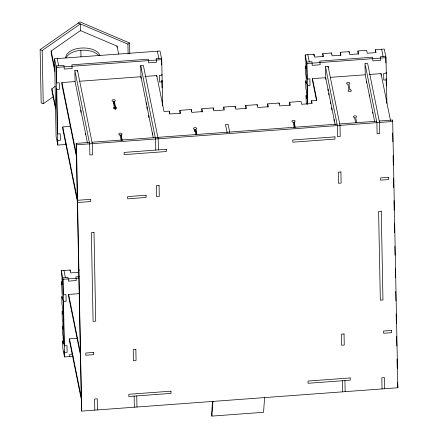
<?xml version="1.0" encoding="UTF-8"?>
<svg xmlns="http://www.w3.org/2000/svg" width="438" height="438" viewBox="0 0 438 438"><rect width="100%" height="100%" fill="white"/><g stroke="black" fill="none" stroke-linecap="round" stroke-linejoin="round"><path stroke-width="0.66" d="M212.496 401.641L211.625 413.806L211.899 416.1L263.55 412.289L264.618 397.419M211.899 416.1L212.967 401.23M53.327 96.721L43.242 103.746L41.172 102.864L40.137 49.609L79.94 21.9L129.582 43.012L129.796 53.934M43.242 103.746L42.207 50.49L80.351 23.937L80.483 30.906M54.832 71.202L51.208 53.222L51.164 51L80.477 30.589L117.045 46.138L118.649 54.088M55.56 108.92L51.936 90.94L51.892 88.722L55.21 86.412M128.11 53.721L127.923 44.167L129.582 43.012M65.695 142.279L65.738 144.496L57.832 145.082L56.097 136.448L54.591 58.785L160.001 51.011L161.742 59.639L162.618 105.043M54.591 58.785L56.332 67.419L161.742 59.639M74.865 70.496L77.499 70.299L92.292 143.659L92.506 154.751L89.872 154.948L89.653 143.85L74.865 70.496L75.079 81.588L87.447 142.925M140.992 78.391L140.746 65.634L143.379 65.437L158.173 138.797L158.386 149.889M306.365 104.118L305.992 95.572L306.573 98.446L306.425 91.055L305.85 88.175L305.702 80.778L306.282 83.658L306.14 76.261L305.56 73.381L305.417 65.985L305.998 68.865L305.855 61.468L305.275 58.588L305.204 54.892L313.986 54.241L314.566 57.121L323.353 56.469L322.773 53.595L331.555 52.949L332.135 55.823L340.917 55.177L340.337 52.297L349.124 51.651L349.705 54.526L358.487 53.879L357.906 51L366.694 50.354L367.274 53.228L376.056 52.582L375.475 49.708L384.263 49.056L385.998 57.69L386.88 103.089M305.204 54.892L306.945 63.521L385.998 57.69M76.447 156.7L61.944 84.78L61.9 82.563L75.079 81.588M79.743 81.244L140.959 76.727L153.196 137.428M144.912 76.436L156.771 75.56L164.02 111.52L169.292 111.132L169.873 114.006L180.412 113.228L179.832 110.354L191.253 109.511L191.833 112.385L202.372 111.608L201.792 108.733L213.213 107.89L213.793 110.765L224.333 109.987L223.752 107.113L235.173 106.27L235.754 109.144L246.293 108.367L245.713 105.492L257.133 104.649L257.714 107.524L268.253 106.746L267.673 103.872L279.094 103.029L279.674 105.903L290.213 105.125L289.633 102.251L301.054 101.408L301.634 104.282L312.174 103.505L311.593 100.63L316.866 100.242L312.513 78.665L325.691 77.69L335.163 124.677M325.478 66.598L328.111 66.406L340.003 125.377L340.216 136.47L337.583 136.667L337.37 125.569L325.478 66.598L325.724 79.355M365.002 63.68L367.641 63.488L379.532 122.459L379.746 133.552L377.113 133.749L376.894 122.656L365.002 63.68L365.221 74.778L374.687 121.731M330.301 77.351L365.221 74.778M369.174 74.482L381.033 73.611L390.472 120.439M62.76 126.938L77.553 200.297L90.726 199.323L90.77 201.546L77.597 202.515L62.804 129.161L62.76 126.938L70.666 126.358M77.263 198.857L76.19 143.385L89.363 142.41M92.002 142.219L337.079 124.135M339.713 123.938L376.603 121.216M379.242 121.019L392.415 120.05L392.705 121.485L397.863 387.761L81.632 411.096L77.307 201.075M76.19 143.385L76.48 144.825L392.705 121.485M73.119 356.318L64.556 356.948L62.815 348.32L62.672 340.923L63.253 343.797L63.11 336.406L62.53 333.526L62.388 326.129L62.968 329.009L62.826 321.612L62.245 318.733L62.103 311.336L62.683 314.216L62.535 306.819L61.955 303.939L61.813 296.542L62.393 299.422L61.528 281.749L62.108 284.629L61.966 277.232L61.386 274.352L61.315 270.657L70.096 270.011L70.677 272.885L78.785 272.288M79.316 276.624L75.938 276.876L76.272 280.534L68.366 281.119L68.032 277.462L62.765 277.851L63.067 293.383L63.357 294.818L65.99 294.626L66.116 301.284L63.483 301.475L63.192 300.035L64.052 344.416L64.342 345.856L66.976 345.659L67.107 352.316L64.474 352.513L64.183 351.073L64.266 355.514M61.315 270.657L63.056 279.285L78.933 278.114M80.269 354.183L68.667 296.652L68.624 294.429L79.409 293.635M81.129 398.564L69.527 341.027L69.483 338.809L77.389 338.224M72.418 354.145L69.784 354.342L69.828 356.559M78.282 23.055L127.923 44.167M40.137 49.609L42.207 50.49M381.624 49.253L383.075 56.442M386.108 72.259L386.3 73.223L383.666 73.414L383.792 80.072L386.431 79.875L386.141 78.44L386.283 85.947M358.185 54.372L357.906 51M356.685 122.64L355.651 117.521A1.637 0.892 -1.1 0 0 356.16 116.103A1.637 0.892 -1.1 0 0 353.543 116.294A1.637 0.892 -1.1 0 0 354.599 117.603L355.629 122.717M340.616 55.67L340.337 52.297M397.863 387.761L397.49 382.226M323.047 56.962L322.773 53.595M307.837 54.695L309.288 61.889M316.51 100.499L312.557 80.882L312.513 78.665M294.27 127.891L293.11 122.136A1.637 0.892 -1.1 0 1 292.053 120.833A1.637 0.892 -1.1 0 1 294.67 120.636A1.637 0.892 -1.1 0 1 294.161 122.06L295.196 127.173M294.161 122.06L294.851 127.474M289.907 105.618L289.633 102.251M267.946 107.239L267.673 103.872M245.986 108.859L245.713 105.492M229.764 132.49L228.11 124.31L225.477 124.502L227.125 132.681M202.066 112.101L201.792 108.733M195.759 134.51L194.729 129.396A1.637 0.892 -1.1 0 1 193.667 128.093A1.637 0.892 -1.1 0 1 196.29 127.896A1.637 0.892 -1.1 0 1 195.781 129.319L196.815 134.433M196.47 134.734L195.781 129.319M180.106 113.721L179.832 110.354M157.368 51.202L158.813 58.396M161.846 74.214L162.044 75.172L159.405 75.363L159.536 82.021L162.169 81.829L161.879 80.389L162.027 87.901M140.746 65.634L155.534 138.988L155.753 150.086M114.373 101.375L115.528 107.129L115.572 109.347L114.411 103.592L114.373 101.375A1.637 0.892 -1.1 0 0 114.876 99.952A1.637 0.892 -1.1 0 0 112.259 100.143A1.637 0.892 -1.1 0 0 113.316 101.452L114.51 108.87M121.222 140.664L120.061 134.909A1.637 0.892 -1.1 0 1 119.005 133.601A1.637 0.892 -1.1 0 1 121.622 133.409A1.637 0.892 -1.1 0 1 121.118 134.833L122.279 140.582M121.118 134.833L121.802 140.248M114.132 107.507L114.389 108.783M57.225 58.593L58.676 65.782M61.9 82.563L76.404 154.477M51.164 51L54.788 68.98M51.892 88.722L55.517 106.702M78.884 269.359L79.114 270.509M63.948 270.46L65.399 277.654M68.624 294.429L80.225 351.966M69.483 338.809L81.085 396.346M392.415 120.05L392.443 121.414M392.667 133.021L392.842 141.896M393.105 155.55L393.291 165.11M393.538 178.085L393.724 187.639M393.976 200.615L394.162 210.174M394.424 223.829L394.6 232.704M394.862 246.359L395.032 255.234M395.295 268.888L395.47 277.763M395.733 291.418L395.919 300.977M396.171 313.953L396.357 323.507M396.604 336.483L396.79 346.042M397.042 359.012L397.228 368.572M385.84 63.001L385.708 56.25L380.441 56.639L380.775 60.296L372.869 60.877L372.535 57.219L319.828 61.112L320.162 64.769L312.256 65.35L311.922 61.692L306.655 62.081L306.956 77.614L307.246 79.054L309.88 78.862L310.005 85.514L307.372 85.711L307.082 84.271L307.465 104.074M386.535 98.922L386.617 103.018M381.033 73.611L381.06 75.276M384.684 388.73L384.471 377.638L381.832 377.83L382.051 388.928M375.475 49.708L375.519 51.925M372.76 112.172L372.782 113.283M369.278 94.915L369.3 96.021M366.639 81.818L366.661 82.93M349.124 51.651L349.146 52.757M344.941 380.556L345.155 391.649M342.308 380.748L342.521 391.846M334.101 119.404L334.134 121.069M331.555 52.949L331.577 54.055M331.78 107.896L331.823 110.119M330.597 102.027L330.63 103.686M328.856 93.393L328.889 95.057M328.111 66.406L328.139 67.709M328.013 89.199L328.046 90.863M313.986 54.241L314.019 55.905M311.593 100.63L311.637 102.848M306.945 63.521L307.728 104.145M279.094 103.029L279.115 104.14M257.133 104.649L257.155 105.761M235.173 106.27L235.195 107.376M223.752 107.113L223.796 109.33M213.213 107.89L213.246 109.555M194.729 129.396L194.768 131.619M191.253 109.511L191.296 111.728M169.292 111.132L169.336 113.349M161.584 64.955L161.452 58.199L156.18 58.588L156.514 62.245L148.608 62.831L148.274 59.174L71.854 64.813L72.188 68.47L64.282 69.051L63.948 65.393L56.042 65.979L56.343 81.512L56.633 82.952L59.267 82.755L59.398 89.412L56.759 89.609L56.469 88.169L57.329 132.55L57.619 133.984L60.252 133.793L60.384 140.45L57.75 140.642L57.46 139.202L57.542 143.642M162.279 100.871L162.367 105.651M156.771 75.56L156.793 76.672M152.271 132.823L152.304 134.488M148.767 115.44L148.81 117.663M147.026 106.812L147.069 109.029M146.183 102.618L146.21 104.282M136.76 395.919L136.974 407.011M134.121 396.111L134.335 407.209M120.061 134.909L120.083 136.015M117.045 46.138L117.066 47.249M113.316 101.452L113.36 103.669M97.444 409.93L97.231 398.832L94.592 399.029L94.811 410.121M85.519 133.371L85.541 134.477M80.866 50.562L80.986 56.902M80.849 110.206L80.893 112.429M77.499 70.299L77.526 71.602M76.48 144.825L81.632 411.096M70.096 270.011L70.118 271.117M63.056 279.285L64.556 356.948M56.332 67.419L57.832 145.082M65.727 57.953A17.29 9.461 -1.1 0 1 81.118 48.06A17.29 9.461 -1.1 0 1 99.984 55.429M66.176 57.832A17.29 9.461 -1.1 0 1 81.156 50.282A17.29 9.461 -1.1 0 1 98.703 55.434M113.541 101.906A1.637 0.892 -1.1 0 1 114.291 101.944M121.753 136.782A1.637 0.892 -1.1 0 1 121.162 137.05M120.286 135.364A1.637 0.892 -1.1 0 1 121.665 135.627M194.948 129.851A1.637 0.892 -1.1 0 1 195.704 129.894M294.801 124.014A1.637 0.892 -1.1 0 1 294.205 124.277M293.334 122.591A1.637 0.892 -1.1 0 1 294.714 122.859M115.528 107.129A1.637 0.892 -1.1 0 1 116.59 108.432A1.637 0.892 -1.1 0 1 113.968 108.629A1.637 0.892 -1.1 0 1 114.477 107.206M166.292 149.303L124.129 152.419L124.173 154.636L166.336 151.526L166.292 149.303M334.944 136.859L292.781 139.974L292.825 142.191L334.988 139.081L334.944 136.859M159.071 185.394L156.437 185.586L156.651 196.684L159.29 196.487L159.071 185.394M340.906 171.975L338.267 172.167L338.481 183.265L341.12 183.068L340.906 171.975M146.068 195.239L127.622 196.602L127.666 198.819L146.111 197.461L146.068 195.239M388.511 177.352L380.606 177.932L380.649 180.149L388.555 179.569L388.511 177.352M94.006 232.414L91.372 232.611L93.091 321.366L95.725 321.169L94.006 232.414M381.246 211.215L378.613 211.412L380.332 300.167L382.965 299.975L381.246 211.215M93.694 352.431L85.788 353.017L85.832 355.234L93.737 354.649L93.694 352.431M135.857 349.321L133.223 349.513L133.437 360.611L136.07 360.414L135.857 349.321M344.038 333.959L341.405 334.15L341.618 345.248L344.252 345.051L344.038 333.959M391.473 330.455L383.568 331.04L383.611 333.258L391.517 332.677L391.473 330.455M170.973 391.172L128.81 394.282L128.854 396.5L171.017 393.39L170.973 391.172M350.17 377.945L308.007 381.06L308.045 383.277L350.214 380.168L350.17 377.945M350.066 89.823L348.905 84.069A1.637 0.892 -1.1 0 0 349.415 82.645A1.637 0.892 -1.1 0 0 346.792 82.837A1.637 0.892 -1.1 0 0 347.854 84.145L349.015 89.899A1.637 0.892 -1.1 0 0 348.506 91.318A1.637 0.892 -1.1 0 0 351.123 91.126A1.637 0.892 -1.1 0 0 350.066 89.823"/></g></svg>
